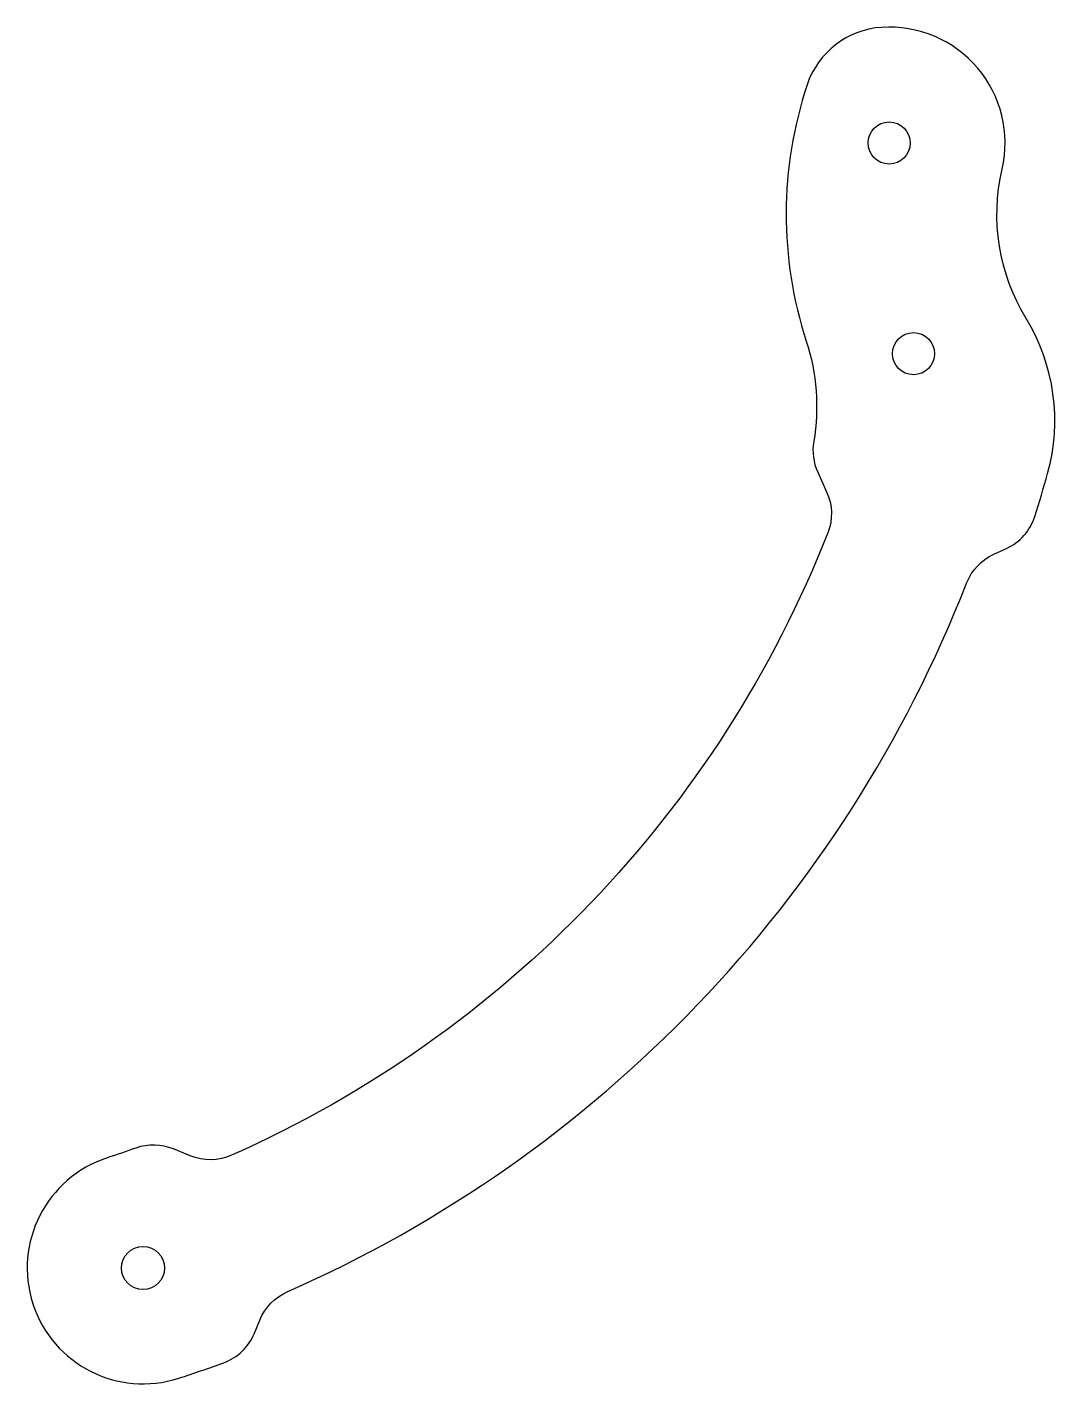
# Model space of a CAD drawing. Header units: millimetres. Extents: x -111 to -14, y -111 to 18.
import ezdxf

# ---------------------------------------------------------------- set-up
doc = ezdxf.new("R2010")
doc.units = ezdxf.units.MM
doc.layers.get('0').update_dxf_attribs({"linetype": 'CONTINUOUS'})

msp = doc.modelspace()

# ---------------------------------------------------------------- linework, layer by layer
msp.add_lwpolyline([(-18.1, -31.73, 0.211883), (-15.41, -28.69, 0.008454), (-14.19, -24.61, 0.207942), (-16.23, -9.89, -0.196159), (-18.51, 4.29, 0.502897), (-29.95, 17.75, 0.305218), (-37.02, 12.28, 0.159979), (-37.09, -12.05, -0.121012), (-36.39, -21.57, 0.15023), (-36.01, -24.48), (-35.16, -26.34, -0.203844), (-35.05, -30.25, -0.196671), (-91.63, -89.33, -0.20434), (-95.56, -89.39), (-97.16, -88.74, 0.184295), (-100.72, -88.65, -0.006891), (-103.43, -89.58, 1), (-96.64, -110.5, 0.00894), (-92.38, -109.03, 0.211471), (-89.47, -106.23), (-88.96, -104.98, -0.194435), (-86.35, -102.3, 0.198473), (-21.88, -35.01, -0.19485), (-19.3, -32.28)], format="xyb", close=True)
for centre, radius in [((-29.23, 6.77), 2), ((-26.92, -13.23), 2), ((-100.04, -100.04), 2.05)]:
    msp.add_circle(centre, radius)

doc.saveas('drawing.dxf')
